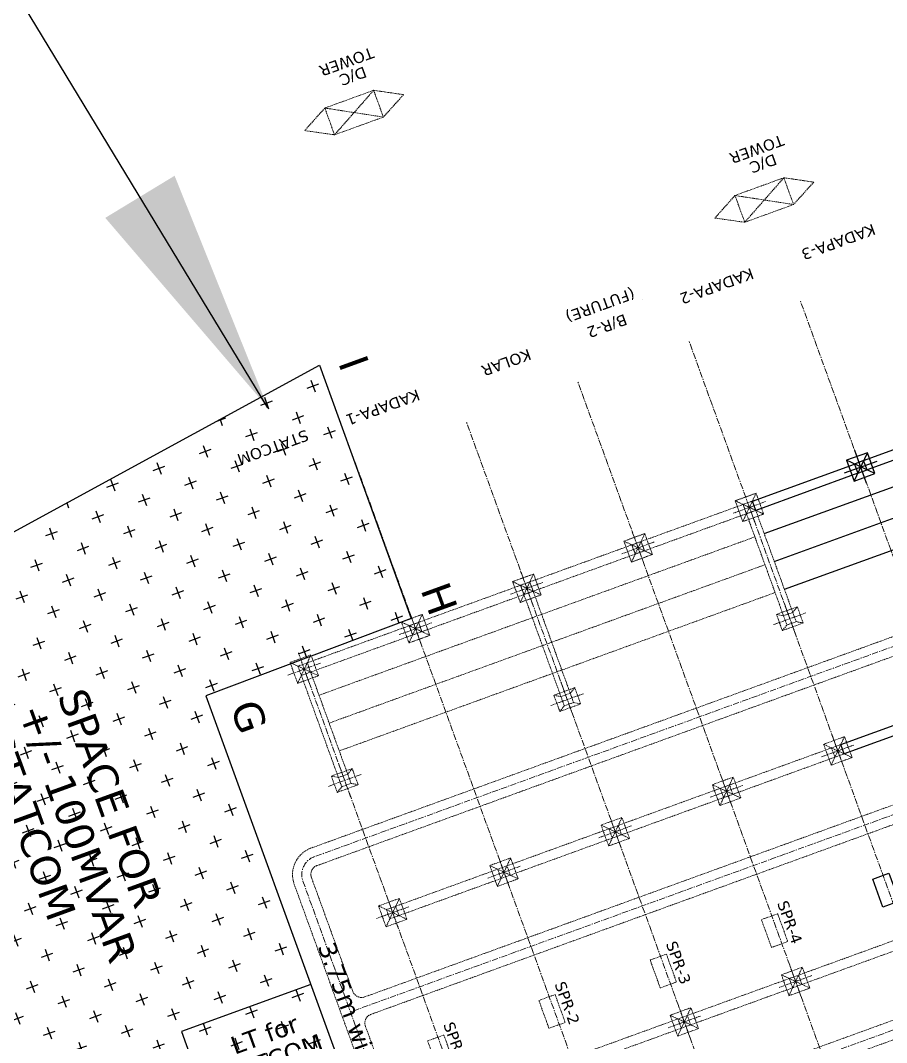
# Model space of a CAD drawing. Header units: metres. Extents: x 201400 to 215600, y 173235 to 1738400.
# Drawn here: x 205219.2 to 205394.8, y 1735795.6 to 1736002.7 of the extents above; entities that cross this region are included whole.
import ezdxf

# ---------------------------------------------------------------- set-up
doc = ezdxf.new("R2010")
doc.units = ezdxf.units.M
doc.linetypes.add('CENTER', pattern=[2, 1.25, -0.25, 0.25, -0.25])
doc.linetypes.add('HIDDEN', pattern=[0.375, 0.25, -0.125])
doc.layers.add('E-LAY-CNTRL', color=1, linetype='CENTER', lineweight=0)
doc.layers.add('E-LAY-EXIST', color=8, linetype='HIDDEN', lineweight=0)
for name, color, linetype in [('E-LAY-DIM', 7, 'Continuous'), ('E-LAY-FENC', 7, 'FENCELINE1'), ('E-LAY-ROAD', 7, 'Continuous'), ('name power lines', 1, 'Continuous'), ('TXT', 222, 'Continuous')]:
    doc.layers.add(name, color=color, linetype=linetype)
doc.layers.add('STREAM', color=7, linetype='Continuous', lineweight=0, true_color=0x3dcfff)
doc.styles.get("Standard").update_dxf_attribs({"font": 'arial.ttf', "height": 50})
doc.styles.add('STYLE1', font='verdana.ttf')
doc.linetypes.add('FENCELINE1', pattern='A,0.25,-0.1,[133,ltypeshp.shx,S=0.1,R=0,X=-0.1,Y=0],-0.1,1', length=1.45)
doc.linetypes.add('PALLAV1', pattern='A,0.5,["X",Standard,S=0.1,R=0,X=-0.1,Y=-0.05],0.1', length=0.6)
doc.dimstyles.get("Standard").update_dxf_attribs({"dimtxt": 50, "dimasz": 0.18, "dimexe": 0.18, "dimexo": 0.0625, "dimgap": 0.09, "dimtad": 0, "dimtih": 1, "dimtoh": 1, "dimdec": 4, "dimzin": 0, "dimdsep": 46, "dimtxsty": 'Standard', "dimcen": 0.09, "dimadec": 0, "dimazin": 0, "dimtfac": 1, "dimtdec": 4, "dimtofl": 0, "dimtmove": 0, "dimatfit": 3, "dimfxl": 1, "dimtolj": 1, "dimtzin": 0, "dimarcsym": 0})

# ---------------------------------------------------------------- blocks, each defined once
blk = doc.blocks.new('400 kV TOWER-4.5x4.5')
for points in [[(-2250, -2250), (2250, -2250), (2250, 2250), (-2250, 2250)], [(-1000, -999.9999999999995), (1000, -999.9999999999995), (1000, 1000), (-1000, 1000)], [(-100, -99.99999999999955), (100, -99.99999999999955), (100, 100.0000000000005), (-100, 100.0000000000005)]]:
    blk.add_lwpolyline(points, close=True)
for points in [[(2250, 2250), (-2250, -2250)], [(-2250, 2250), (2250, -2250)]]:
    blk.add_lwpolyline(points)
blk = doc.blocks.new('400kv')
at = {"layer": 'E-LAY-DIM', "lineweight": -2}
h = blk.add_hatch(dxfattribs=at)
h.set_pattern_fill('CROSS', color=2, scale=20, angle=-102.746015592309)
h.set_pattern_definition([(257.253984407691, (-580.2543092871783, 776.0914464846719), (3.773640287511391, -5.97993636926606), [2.5, -7.5]), (347.253984407691, (-581.7492933794856, 775.1480364128947), (5.97993636926606, 3.77364028751139), [2.5, -7.5])])
h.paths.add_polyline_path([(146.7745371108176, 243.1681393235922), (78.49950051342603, 258.6122118958738), (104.5042446779553, 373.5737838018686), (219.9823307064362, 365.2403544764966), (207.9400004147319, 312.0037138469052), (164.4495784264291, 321.305825289106)])
at = {"layer": 'E-LAY-CNTRL', "color": 4}
for p, q in [((175.3313452377915, 167.3848026921041, -0.3105834067972145), (215.4473898850847, 344.729502648348, -0.3105834067972145)), ((198.7399292140035, 162.0896920957603, -0.3105834067972145), (238.8559738612967, 339.4343920522369, -0.3105834067972145)), ((222.1485131903319, 156.7945814996492, -0.3105834067972145), (262.264557837625, 334.1392814558931, -0.3105834067972145)), ((245.5570971665438, 151.4994709033053, -0.3105834067972145), (285.673141813837, 328.844170859782, -0.3105834067972145)), ((268.9656811428722, 146.2043603071943, -0.3105834067972145), (309.0817257900489, 323.5490602634382, -0.3105834067972145)), ((151.9227612615796, 172.6799132882152, -0.3105834067972145), (184.1345954529243, 315.0817407849245, -0.3105834067972145))]:
    blk.add_line(p, q, dxfattribs=at)
at = {"layer": 'E-LAY-CNTRL'}
blk.add_line((160.6820156298345, 279.0807846807875, -0.3144231122596041), (127.4306060553063, 132.0832103691064, -0.3117589452217212), dxfattribs=at)
for points, elevation in [([(180.7005346368533, 315.8585383833852), (187.5686562689953, 314.3049431864638)], 0.05334563880245874), ([(178.0626872582361, 288.2390959926415), (179.6162824550411, 295.1072176247835)], 0.05334563880245874), ([(175.4054240406258, 292.4499544070568), (182.2735456727678, 290.8963592103682)], 0.05334563880245874), ([(303.365797005943, 250.7560745186638), (164.9989630006021, 282.0551778580993)], -0.3105834067972145), ([(296.6724393320037, 219.3950177540537), (154.4577330567408, 251.5645244144835)], -0.3105834067972145), ([(286.0449584752787, 179.7631325258408), (145.4119191216305, 211.574860121822)], -0.3105834067972145)]:
    blk.add_lwpolyline(points, dxfattribs=dict(at, elevation=elevation))
blk.add_arc((164.4597165499581, 278.2178821612615, -0.3128629646757308), 3.875, 77.25398296623459, 167.2539837052772, dxfattribs=at)
at = {"layer": 'E-LAY-EXIST'}
for p, q in [((249.0820223443443, 408.5128321778029, 0.05334563880246618), (243.1786988429958, 406.8729970513377, 0.5992392072019854)), ((258.08140777261, 400.5548375451472, 0.05334563880246618), (249.0820223443443, 408.5128321778029, 0.05334563880246618)), ((243.1786988429958, 406.8729970513377, 0.5992392072019854), (247.8075862595579, 402.8788149892353, 0.05334563880246618)), ((259.3558438573964, 406.1888547337148, 0.05334563880246618), (247.8075862595579, 402.8788149892353, 0.05334563880246618)), ((259.3558438573964, 406.1888547337148, 0.05334563880246618), (263.9786888386589, 402.1679603203665, 0.5992392072019854)), ((263.9786888386589, 402.1679603203665, 0.5992392072019854), (258.08140777261, 400.5548375451472, 0.05334563880246618)), ((309.4667736594565, 348.6692326536868, 0.05334563880246618), (303.563450158108, 347.0293975272216, 0.5992392072019854)), ((318.4661590877222, 340.711238021031, 0.05334563880246618), (309.4667736594565, 348.6692326536868, 0.05334563880246618)), ((303.563450158108, 347.0293975272216, 0.5992392072019854), (308.1923375745537, 343.0352154651191, 0.05334563880246618)), ((319.7405951725086, 346.3452552095987, 0.05334563880246618), (308.1923375745537, 343.0352154651191, 0.05334563880246618)), ((319.7405951725086, 346.3452552095987, 0.05334563880246618), (324.3634401537711, 342.3243607962504, 0.5992392072019854)), ((324.3634401537711, 342.3243607962504, 0.5992392072019854), (318.4661590877222, 340.711238021031, 0.05334563880246618))]:
    blk.add_line(p, q, dxfattribs=at)
at = {"layer": 'E-LAY-EXIST', "color": 4}
for p, q in [((183.7861754695186, 309.0089651828166, 0.05334563880246618), (275.4697897129226, 288.2697540291119, 0.05334563880246251)), ((182.4623978204327, 303.1568191887345, 0.05334563880246618), (274.1460120638367, 282.4176080350298, 0.05334563880246251)), ((181.1386201714631, 297.3046731946524, 0.05334563880246618), (272.8222344147507, 276.5654620409478, 0.05334563880246251)), ((346.4617044600891, 242.9396251335274, -0.413190539294848), (165.6034932045732, 283.8408025570679, -0.3105834067972154)), ((164.7761321738362, 280.1832113107666, -0.3105834067972154), (345.5169385029003, 239.2989545043092, 0.05334563880246379)), ((158.8514101031469, 279.486502986867, -0.3128629646973047), (153.8179957501125, 257.2348344037309, -0.312033054195353)), ((157.1138897106284, 254.8084351455327, -0.3105834067972154), (162.5336560354335, 278.7680962029845, -0.3105834067972154)), ((153.8179957501125, 257.2348344037309, -0.312033054195353), (145.0258717760444, 218.3666993582156, -0.3105834067972144)), ((158.5290048184106, 252.5659590070136, -0.3105834067972154), (339.2698121874128, 211.6817019653972, 0.05334563880246379)), ((157.7016437877901, 248.9083677607123, -0.3105834067972154), (338.4424501167377, 208.0241109542549, 0.05334563880246379)), ((148.0680757754017, 214.8187708526384, -0.3105834067972154), (155.459167649271, 247.4932526529301, -0.3105834067972154)), ((330.2239972122479, 171.6920379078947, -0.1341509229371262), (149.4831908831839, 212.5762947143521, -0.3105834067972154)), ((329.3966361816274, 168.0344466615934, -0.1341509229371262), (150.3627057675039, 208.5326016535982, -0.3066351900022674))]:
    blk.add_line(p, q, dxfattribs=at)
at = {"layer": 'E-LAY-EXIST', "elevation": 0.05334563880245874}
for points in [[(259.3558438573964, 406.1888547337148), (258.08140777261, 400.5548375451472), (247.8075862595579, 402.8788149892353), (249.0820223443443, 408.5128321778029)], [(319.7405951725086, 346.3452552095987), (318.4661590877222, 340.711238021031), (308.1923375745537, 343.0352154651191), (309.4667736594565, 348.6692326536868)]]:
    blk.add_lwpolyline(points, close=True, dxfattribs=at)
at = {"layer": 'E-LAY-EXIST', "color": 4}
for points, elevation in [([(186.8255668190541, 316.7798789143562), (182.4364573234925, 317.7727121510543), (181.443624086678, 313.3836026554927), (185.8327335822396, 312.3907694187947)], 0.05334563880245874), ([(185.3305827267468, 315.8364688425791), (183.3798673953861, 316.2777280588634), (182.9386081789853, 314.3270127275027), (184.889323510346, 313.8857535112184)], 0.05334563880245874), ([(184.2541941802483, 315.1572135908064), (184.0591226471588, 315.2013395123649), (184.0149967254838, 315.0062679792754), (184.2100682586897, 314.962142057484)], 0.05334563880245874), ([(206.7884513715981, 310.9826174625196), (206.3471921553137, 309.0319021311589), (184.889323510346, 313.8857535112184), (185.3305827267468, 315.8364688425791)], 0.05334563880245874), ([(184.889323510346, 313.8857535112184), (180.0354721305193, 292.4278848662507), (178.0847567991586, 292.8691440825351), (182.9386081789853, 314.3270127275027)], 0.05334563880245874), ([(230.1970353479264, 305.6875068664085), (229.7557761315256, 303.7367915350478), (208.2979074866744, 308.5906429148745), (208.7391667029588, 310.5413582462352)], 0.05334563880245874), ([(253.6056193241384, 300.3923962702975), (253.164360107854, 298.4416809389368), (231.7064914628863, 303.2955323187634), (232.1477506792871, 305.2462476501241)], 0.05334563880245874), ([(231.7064914628863, 303.2955323187634), (226.8526400830597, 281.8376636737958), (224.901924751699, 282.2789228900801), (229.7557761315256, 303.7367915350478)], 0.05334563880245874), ([(277.0142033004668, 295.0972856739536), (276.572944084066, 293.1465703425929), (255.1150754392147, 298.0004217224196), (255.5563346554991, 299.9511370537803)], 0.05334563880245874), ([(181.4201414188137, 292.8836161051877), (177.0310319232522, 293.8764493421186), (176.2588282945799, 290.4626975122374), (180.6479377901414, 289.4698642753065)], 0.05334563880245874), ([(180.0354721305193, 292.4278848662507), (178.0847567991586, 292.8691440825351), (177.6434975828743, 290.9184287511744), (179.594212914235, 290.47716953489)], 0.05334563880245874), ([(278.5236594154267, 292.7053111263085), (273.6698080356, 271.2474424813408), (271.7190927042393, 271.6887016976252), (276.572944084066, 293.1465703425929)], 0.05334563880245874), ([(228.2373093712376, 282.2933949127328), (223.8481998757925, 283.2862281496637), (223.0759962471202, 279.8724763197824), (227.4651057426818, 278.8796430828515)], 0.05334563880245874), ([(226.8526400830597, 281.8376636737958), (224.901924751699, 282.2789228900801), (224.4606655352982, 280.3282075587194), (226.4113808666589, 279.8869483424351)], 0.05334563880245874), ([(275.054477323778, 271.7031737205107), (270.6653678282164, 272.6960069572087), (269.8931641996605, 269.2822551273275), (274.2822736952221, 268.2894218906295)], 0.05334563880245874), ([(273.6698080356, 271.2474424813408), (271.7190927042393, 271.6887016976252), (271.2778334878385, 269.7379863662645), (273.2285488191992, 269.2967271499801)], 0.05334563880245874), ([(175.2424963620724, 265.5735306106508), (170.8533868665108, 266.5663638473488), (169.8605536296964, 262.1772543517873), (174.2496631252579, 261.1844211150892)], 0.05334563880245874), ([(173.7475122696487, 264.6301205386408), (171.796796938288, 265.071379755158), (171.3555377220036, 263.1206644237973), (173.3062530533643, 262.6794052072801)], 0.05334563880245874), ([(172.6711237232666, 263.9508652868681), (172.4760521900607, 263.9949912086595), (172.4319262685021, 263.7999196753372), (172.6269978015916, 263.7557937537786)], 0.05334563880245874), ([(195.2053809146164, 259.7762691588141), (194.7641216982156, 257.8255538274534), (173.3062530533643, 262.6794052072801), (173.7475122696487, 264.6301205386408)], 0.05334563880245874), ([(198.6510803382844, 260.2784200143069), (194.2619708427228, 261.2712532512378), (193.2691376059083, 256.8821437556762), (197.6582471014699, 255.8893105187453)], 0.05334563880245874), ([(197.1560962459771, 259.3350099425297), (195.2053809146164, 259.7762691588141), (194.7641216982156, 257.8255538274534), (196.7148370295763, 257.384294611169)], 0.05334563880245874), ([(218.6139648908284, 254.4811585627031), (218.172705674544, 252.5304432313424), (196.7148370295763, 257.384294611169), (197.1560962459771, 259.3350099425297)], 0.05334563880245874), ([(196.0797076994786, 258.655754690757), (195.8846361663891, 258.6998806123156), (195.8405102447141, 258.5048090792261), (196.03558177792, 258.4606831576675)], 0.05334563880245874), ([(222.0596643144963, 254.9833094181959), (217.6705548190512, 255.9761426548939), (216.6777215822367, 251.5870331593323), (221.0668310777983, 250.5941999226343)], 0.05334563880245874), ([(220.5646802221891, 254.0398993461858), (218.6139648908284, 254.4811585627031), (218.172705674544, 252.5304432313424), (220.1234210059047, 252.0891840148252)], 0.05334563880245874), ([(219.488291675807, 253.3606440944131), (219.2932201426011, 253.4047700162046), (219.2490942210425, 253.2096984831151), (219.444165754132, 253.1655725613236)], 0.05334563880245874), ([(242.0225488671567, 249.1860479663592), (241.5812896507559, 247.2353326349985), (220.1234210059047, 252.0891840148252), (220.5646802221891, 254.0398993461858)], 0.05334563880245874), ([(245.4682482908247, 249.688198821852), (241.0791387952631, 250.6810320587829), (240.0863055584487, 246.2919225632213), (244.4754150540102, 245.2990893262904)], 0.05334563880245874), ([(243.9732641985174, 248.7447887500748), (242.0225488671567, 249.1860479663592), (241.5812896507559, 247.2353326349985), (243.5320049821166, 246.7940734187141)], 0.05334563880245874), ([(265.4311328433687, 243.8909373702481), (264.9898736270843, 241.9402220388874), (243.5320049821166, 246.7940734187141), (243.9732641985174, 248.7447887500748)], 0.05334563880245874), ([(242.8968756520189, 248.0655334983021), (242.7018041189294, 248.1096594198607), (242.6576781972544, 247.9145878867712), (242.8527497303439, 247.8704619652126)], 0.05334563880245874), ([(268.8768322670367, 244.3930882257409), (264.4877227714751, 245.385921462439), (263.494889534777, 240.9968119668774), (267.8839990303386, 240.0039787301794)], 0.05334563880245874), ([(267.3818481747294, 243.4496781539638), (265.4311328433687, 243.8909373702481), (264.9898736270843, 241.9402220388874), (266.940588958445, 241.4989628226031)], 0.05334563880245874), ([(266.3054596283473, 242.7704229021911), (266.1103880951414, 242.8145488237496), (266.0662621734664, 242.6194772906601), (266.2613337066723, 242.5753513688687)], 0.05334563880245874), ([(167.8627574065467, 237.4031668298412), (166.5389797575772, 231.5510208357591), (163.125227927696, 232.3232244644314), (164.4490055767819, 238.1753704585135)], -0.3105834067972145), ([(191.2713413828751, 232.1080562337302), (189.9475637337891, 226.2559102396481), (186.5338119039079, 227.0281138680875), (187.8575895529939, 232.8802598621696)], -0.3105834067972145), ([(214.6799253590871, 226.8129456373863), (213.3561477101175, 220.9607996433042), (209.9423958802363, 221.7330032719765), (211.2661735292058, 227.5851492660586)], -0.3105834067972145), ([(238.0885093354154, 221.5178350412752), (236.7647316863295, 215.6656890471932), (233.3509798564482, 216.4378926756326), (234.6747575055342, 222.2900386697147)], -0.3105834067972145), ([(209.5682555857347, 214.4919568176847), (209.1269963694504, 212.541241486324), (187.6691277244827, 217.3950928661507), (188.1103869408835, 219.3458081975114)], -0.3105834067972145), ([(213.0139550094027, 214.9941076731775), (208.6248455138411, 215.9869409101084), (207.6320122771431, 211.5978314145468), (212.0211217727046, 210.6049981776159)], -0.3105834067972145), ([(211.5189709170954, 214.0506976014003), (209.5682555857347, 214.4919568176847), (209.1269963694504, 212.541241486324), (211.0777117008111, 212.0999822700396)], -0.3105834067972145), ([(210.4425823707134, 213.3714423496276), (210.2475108375074, 213.4155682711862), (210.2033849158324, 213.2204967380967), (210.3984564490383, 213.1763708165381)], -0.3105834067972145), ([(232.9768395620631, 209.1968462215737), (232.5355803456623, 207.246130890213), (211.0777117008111, 212.0999822700396), (211.5189709170954, 214.0506976014003)], -0.3105834067972145), ([(236.4225389857311, 209.6989970770665), (232.0334294901695, 210.6918303137645), (231.040596253355, 206.3027208182029), (235.4297057489166, 205.3098875815049)], -0.3105834067972145), ([(234.9275548934238, 208.7555870050564), (232.9768395620631, 209.1968462215737), (232.5355803456623, 207.246130890213), (234.486295677023, 206.8048716736957)], -0.3105834067972145), ([(233.8511663469253, 208.0763317535166), (233.6560948138358, 208.1204576750752), (233.6119688921608, 207.9253861419857), (233.8070404252503, 207.8812602201942)], -0.3105834067972145), ([(256.3854235382751, 203.9017356252298), (255.9441643219907, 201.9510202938691), (234.486295677023, 206.8048716736957), (234.9275548934238, 208.7555870050564)], -0.3105834067972145)]:
    blk.add_lwpolyline(points, close=True, dxfattribs=dict(at, elevation=elevation))
for points, elevation in [([(185.8327335822396, 312.3907694187947), (182.4364573234925, 317.7727121510543)], 0.05334563880245874), ([(183.3577978544636, 311.6476799689699), (184.9113930512685, 318.5158016011119)], 0.05334563880245874), ([(181.443624086678, 313.3836026554927), (186.8255668190541, 316.7798789143562)], 0.05334563880245874), ([(206.7663818306755, 306.352569372626), (208.3199770275969, 313.220691004768)], 0.05334563880245874), ([(204.1091186130652, 310.5634277872741), (210.9772402452072, 309.0098325903527)], 0.05334563880245874), ([(230.1749658070039, 301.057458776515), (231.7285610038089, 307.925580408657)], 0.05334563880245874), ([(227.5177025893936, 305.2683171909302), (234.3858242214192, 303.7147219942417)], 0.05334563880245874), ([(253.5835497832159, 295.7623481801711), (255.1371449801372, 302.6304698123131)], 0.05334563880245874), ([(250.9262865656056, 299.9732065948192), (257.7944081977475, 298.4196113978978)], 0.05334563880245874), ([(274.3348705419339, 294.6780959984753), (281.2029921739595, 293.1245008017868)], 0.05334563880245874), ([(178.0847567991586, 292.8691440825351), (177.0310319232522, 293.8764493421186)], 0.05334563880245874), ([(180.0354721305193, 292.4278848662507), (181.4201414188137, 292.8836161051877)], 0.05334563880245874), ([(276.9921337595442, 290.4672375840601), (277.7689313580049, 293.9012984000146)], 0.05334563880245874), ([(176.2588282945799, 290.4626975122374), (177.6434975828743, 290.9184287511744)], 0.05334563880245874), ([(179.594212914235, 290.47716953489), (180.6479377901414, 289.4698642753065)], 0.05334563880245874), ([(224.8798552107764, 277.6488748001866), (226.4334504075814, 284.5169964323286)], 0.05334563880245874), ([(222.2225919931661, 281.8597332146019), (229.0907136253081, 280.3061380179133)], 0.05334563880245874), ([(224.901924751699, 282.2789228900801), (223.8481998757925, 283.2862281496637)], 0.05334563880245874), ([(226.8526400830597, 281.8376636737958), (228.2373093712376, 282.2933949127328)], 0.05334563880245874), ([(223.0759962471202, 279.8724763197824), (224.4606655352982, 280.3282075587194)], 0.05334563880245874), ([(226.4113808666589, 279.8869483424351), (227.4651057426818, 278.8796430828515)], 0.05334563880245874), ([(271.6970231633168, 267.0586536077317), (273.2506183601217, 273.9267752398737)], 0.05334563880245874), ([(271.7190927042393, 271.6887016976252), (270.6653678282164, 272.6960069572087)], 0.05334563880245874), ([(273.6698080356, 271.2474424813408), (275.054477323778, 271.7031737205107)], 0.05334563880245874), ([(269.0397599457065, 271.2695120223798), (275.9078815778485, 269.7159168254584)], 0.05334563880245874), ([(269.8931641996605, 269.2822551273275), (271.2778334878385, 269.7379863662645)], 0.05334563880245874), ([(273.2285488191992, 269.2967271499801), (274.2822736952221, 268.2894218906295)], 0.05334563880245874), ([(171.7747273974819, 260.4413316650316), (173.3283225942869, 267.3094532971736)], 0.05334563880245874), ([(169.8605536296964, 262.1772543517873), (175.2424963620724, 265.5735306106508)], 0.05334563880245874), ([(174.2496631252579, 261.1844211150892), (170.8533868665108, 266.5663638473488)], 0.05334563880245874), ([(169.1174641797552, 264.6521900796797), (175.9855858118972, 263.0985948827583)], 0.05334563880245874), ([(197.6582471014699, 255.8893105187453), (194.2619708427228, 261.2712532512378)], 0.05334563880245874), ([(195.1833113736939, 255.1462210689206), (196.7369065704988, 262.0143427010626)], 0.05334563880245874), ([(192.5260481560836, 259.3570794833358), (199.3941697882256, 257.8034842866473)], 0.05334563880245874), ([(193.2691376059083, 256.8821437556762), (198.6510803382844, 260.2784200143069)], 0.05334563880245874), ([(216.6777215822367, 251.5870331593323), (222.0596643144963, 254.9833094181959)], 0.05334563880245874), ([(221.0668310777983, 250.5941999226343), (217.6705548190512, 255.9761426548939)], 0.05334563880245874), ([(218.5918953499058, 249.8511104728095), (220.1454905468272, 256.7192321047187)], 0.05334563880245874), ([(215.9346321322955, 254.0619688872248), (222.8027537644375, 252.5083736903034)], 0.05334563880245874), ([(244.4754150540102, 245.2990893262904), (241.0791387952631, 250.6810320587829)], 0.05334563880245874), ([(242.0004793262342, 244.5559998764656), (243.5540745230392, 251.4241215086076)], 0.05334563880245874), ([(239.3432161086239, 248.7668582908809), (246.2113377406495, 247.2132630941924)], 0.05334563880245874), ([(240.0863055584487, 246.2919225632213), (245.4682482908247, 249.688198821852)], 0.05334563880245874), ([(267.8839990303386, 240.0039787301794), (264.4877227714751, 245.385921462439)], 0.05334563880245874), ([(265.4090633024462, 239.2608892803546), (266.9626584993675, 246.1290109124966)], 0.05334563880245874), ([(262.7518000848358, 243.4717476947699), (269.6199217169778, 241.9181524978485)], 0.05334563880245874), ([(263.494889534777, 240.9968119668774), (268.8768322670367, 244.3930882257409)], 0.05334563880245874), ([(212.0211217727046, 210.6049981776159), (208.6248455138411, 215.9869409101084)], -0.3105834067972145), ([(209.5461860448122, 209.8619087277912), (211.0997812417336, 216.7300303599332)], -0.3105834067972145), ([(206.8889228272019, 214.0727671422064), (213.7570444593439, 212.5191719455179)], -0.3105834067972145), ([(207.6320122771431, 211.5978314145468), (213.0139550094027, 214.9941076731775)], -0.3105834067972145), ([(232.9547700211406, 204.5667981316801), (234.5083652179455, 211.4349197638221)], -0.3105834067972145), ([(231.040596253355, 206.3027208182029), (236.4225389857311, 209.6989970770665)], -0.3105834067972145), ([(235.4297057489166, 205.3098875815049), (232.0334294901695, 210.6918303137645)], -0.3105834067972145), ([(230.2975068035303, 208.7776565460954), (237.1656284355558, 207.224061349174)], -0.3105834067972145)]:
    blk.add_lwpolyline(points, dxfattribs=dict(at, elevation=elevation))
for centre, radius, start, end in [((164.4597165499581, 278.2178821612615, -0.3128629646757308), 5.75, 77.25398296623459, 167.2539837052772), ((164.3624516585842, 278.3544156874996, -0.3105834067972154), 1.875, 77.25398296623459, 167.2539837052772), ((158.9426853337791, 254.3947546302807, -0.3105834067972154), 1.875, 167.2539837052772, 257.2539829662346), ((157.2879632724216, 247.079572137678, -0.3105834067972154), 1.875, 77.25398296623459, 167.2539837052772)]:
    blk.add_arc(centre, radius, start, end, dxfattribs=at)
at = {"layer": 'E-LAY-FENC', "color": 4, "linetype": 'PALLAV1', "ltscale": 0.5}
for p, q in [((123.4989157152595, 266.7426464240998, -0.3041373962389485), (119.5343865624163, 249.2162866033614, -0.3041373962389485)), ((150.7146035301266, 260.5863544810563, -0.3041373962389485), (123.4989157152595, 266.7426464240998, -0.3041373962389485))]:
    blk.add_line(p, q, dxfattribs=at)
at = {"layer": 'E-LAY-FENC', "color": 4, "linetype": 'Continuous', "ltscale": 5, "elevation": -0.3105834067972145}
blk.add_lwpolyline([(146.7745371108176, 243.1681393235922), (78.49950051342603, 258.6122118958738), (104.5042446779553, 373.5737838018686), (219.9823307064362, 365.2403544764966), (207.9400004147319, 312.0037138469052), (164.4495784264291, 321.305825289106), (146.7745371108176, 243.1681393235922)], dxfattribs=at)
at = {"layer": 'E-LAY-ROAD', "ltscale": 0.09}
blk.add_line((282.2795594986528, 341.0705692584161, -0.3105834067972154), (282.279187418404, 341.0689243692905, -0.3105834067972154), dxfattribs=at)
at = {"layer": 'E-LAY-ROAD', "ltscale": 2500}
for p, q in [((277.4205049095908, 287.8284942174796, 0.05334563880246246), (369.1041191528784, 267.0892830637749, 0.05334563880245874)), ((276.0967272605048, 281.9763482233975, 0.05334563880246246), (367.7803415039089, 261.2371370696928, 0.05334563880245874)), ((274.7729496114189, 276.1242022293154, 0.05334563880246246), (366.4565638548229, 255.3849910756107, 0.05334563880245874))]:
    blk.add_line(p, q, dxfattribs=at)
for points, elevation in [([(300.4227872766787, 289.8021750778425), (299.9815280603943, 287.8514597464819), (278.5236594154267, 292.7053111263085), (278.9649186318275, 294.6560264576692)], 0.05334563880245874), ([(323.8313712530071, 284.5070644814987), (323.3901120366063, 282.556349150138), (301.932243391755, 287.4102005299646), (302.3735026080394, 289.3609158613253)], 0.05334563880245874), ([(288.8397168196971, 238.5958267739043), (288.3984576032963, 236.6451114425436), (266.940588958445, 241.4989628226031), (267.3818481747294, 243.4496781539638)], 0.05334563880245874), ([(261.4970933116274, 216.2227244449314), (260.1733156626578, 210.3705784508493), (256.7595638327766, 211.1427820795216), (258.0833414817462, 216.9949280736037)], -0.3105834067972145)]:
    blk.add_lwpolyline(points, close=True, dxfattribs=dict(at, elevation=elevation))
at = {"layer": 'E-LAY-ROAD', "ltscale": 2500, "elevation": 0.05334563880245874}
for points in [[(300.4007177357562, 285.172126987949), (301.9543129326776, 292.0402486198582)], [(297.7434545181459, 289.3829854023643), (304.6115761502879, 287.8293902054429)]]:
    blk.add_lwpolyline(points, dxfattribs=at)
at = {"layer": 'E-LAY-EXIST', "color": 4, "xscale": 0.0009999999965821884, "yscale": 0.0009999999965821884, "zscale": 0.0009999999965821884, "rotation": 167.2539837020024}
for p in [(207.5431794291362, 309.7866301888134, 0.05334563880246618), (230.9517634054646, 304.4915195924696, 0.05334563880246618), (254.3603473816765, 299.1964089963585, 0.05334563880246618), (277.7689313580049, 293.9012984000146, 0.05334563880246618)]:
    blk.add_blockref('400 kV TOWER-4.5x4.5', p, dxfattribs=at)
at = {"layer": 'E-LAY-ROAD', "ltscale": 2500, "xscale": 0.0009999999965821884, "yscale": 0.0009999999965821884, "zscale": 0.0009999999965821884, "rotation": 167.2539837020024}
blk.add_blockref('400 kV TOWER-4.5x4.5', (301.1775153342169, 288.6061878039036, 0.05334563880246618), dxfattribs=at)
at = {"layer": 'E-LAY-EXIST', "color": 4, "style": 'STYLE1'}
for s, height, p in [('H', 6, (212.6364783302415, 315.9785356584471, -0.3105834067972145)), ('3.75m wide Road', 3.6, (156.0641244571889, 266.358976994874, -0.3192792450086012)), ('SPR-1', 2.25, (168.910805455409, 239.2876687569078, -0.3815591385184804)), ('SPR-2', 2.25, (192.3193894316209, 233.9925581605639, -0.3815591385184804)), ('SPR-3', 2.25, (215.7279734078329, 228.6974475644529, -0.3815591385184804)), ('SPR-4', 2.25, (239.1365573841613, 223.4023369683418, -0.3815591385184804))]:
    blk.add_text(s, height=height, rotation=257.2539797133209, dxfattribs=at).set_placement(p)
at = {"layer": 'E-LAY-ROAD', "ltscale": 2500, "style": 'STYLE1'}
for s, p in [('KADAPA-2', (304.3040569947334, 334.5777577075642, -0.3103555528779006)), ('KADAPA-3', (329.9071957187261, 328.7862304928713, -0.3103555528779006))]:
    blk.add_text(s, height=2.25, rotation=167.2539837020024, dxfattribs=at).set_placement(p)
at = {"layer": 'TXT', "style": 'STYLE1'}
for s, p in [('TOWER', (263.669930492295, 413.8408007731196, 0.05357349272177703)), ('D/C', (260.3526702593081, 411.3473792099394, 0.05357349272177703)), ('TOWER', (324.0546818074072, 353.9972012490034, 0.05357349272177703)), ('D/C', (320.7374215744203, 351.5037796858232, 0.05357349272177703)), ('(FUTURE)', (281.8697859869571, 344.1801035404205, -0.3103555528779006)), ('B/R-2', (277.666996219079, 340.6031620167196, -0.3103555528779006))]:
    blk.add_text(s, height=2.25, rotation=167.2539837020024, dxfattribs=at).set_placement(p)
at = {"layer": 'TXT', "linetype": 'Continuous', "style": 'STYLE1'}
for s, height, rotation, p in [('I', 6, 257.2539797133209, (223.4471370785031, 363.7005020163488, -0.3105834067972145)), ('STATCOM', 6, 257.2539797133209, (121.6153417093446, 338.9001786911394, -0.3052691776413182)), ('+/- 100MVAR', 6, 257.2539797133209, (130.7510801745811, 339.4725870504044, -0.3052691776413182)), ('SPACE FOR', 6, 257.2539797133209, (139.109965026495, 337.5817755516618, -0.3052691776413182)), ('G', 6, 257.2539797133209, (167.2944312192267, 316.7891325501259, -0.3105834067972145)), ('LT for', 3.6, 347.2539837020024, (130.0414627827704, 256.9325665230863, -1.177567105678149)), ('STATCOM', 3.6, 347.2539837020024, (122.4290869372198, 253.2094161109999, -1.177567105678149))]:
    blk.add_text(s, height=height, rotation=rotation, dxfattribs=at).set_placement(p)
at = {"layer": 'TXT', "color": 0, "style": 'STYLE1'}
for s, p in [('STATCOM', (210.6697210896527, 355.7582000922412, -0.3103555528778997)), ('KADAPA-1', (234.0783050659811, 350.4630894961301, -0.3103555528779006)), ('KOLAR', (257.4868890421931, 345.1679789000191, -0.3103555528779006))]:
    blk.add_text(s, height=2.25, rotation=167.2539837020024, dxfattribs=at).set_placement(p)

msp = doc.modelspace()

# ---------------------------------------------------------------- hatches: boundary and pattern name
at = {"layer": 'STREAM'}
h = msp.add_hatch(dxfattribs=at)
h.set_pattern_fill('ANSI31', color=256, scale=250)
h.set_pattern_definition([(45, (-8694.00428711978, -31706.45259173377), (-22.09708691207961, 22.09708691207961), [])])
edge = h.paths.add_edge_path()
edge.add_line((205055.2770646699, 1735849.838934558), (205075.2320513552, 1735853.323328343))
edge.add_line((205075.2320513552, 1735853.323328343), (205244.2436533315, 1735363.577994499))
edge.add_line((205244.2436533315, 1735363.577994499), (205847.7234313884, 1734990.976857145))
edge.add_line((205847.7234313884, 1734990.976857145), (205841.7651461631, 1734972.492882044))
edge.add_line((205841.7651461631, 1734972.492882044), (205227.6654186392, 1735350.308778177))
edge.add_line((205227.6654186392, 1735350.308778177), (205055.2770646699, 1735849.838934558))
edge.add_line((205055.2770646699, 1735849.838934558), (205075.2320513552, 1735853.323328343))

# ---------------------------------------------------------------- block references
at = {"rotation": 32.70900758124661}
msp.add_blockref('400kv', (205292.1018507465, 1735506.655134392, 0.3105834067972145), dxfattribs=at)

# ---------------------------------------------------------------- leaders
at = {"layer": 'name power lines', "color": 7, "linetype": 'Continuous', "ltscale": 190}
msp.add_leader([(205269.4060550584, 1735924.254667853), (205073.349880131, 1736247.195185469), (204972.7676553073, 1736247.195185469)], dimstyle='Standard', override={"dimtxt": 24, "dimasz": 50}, dxfattribs=at)

doc.saveas('drawing.dxf')
